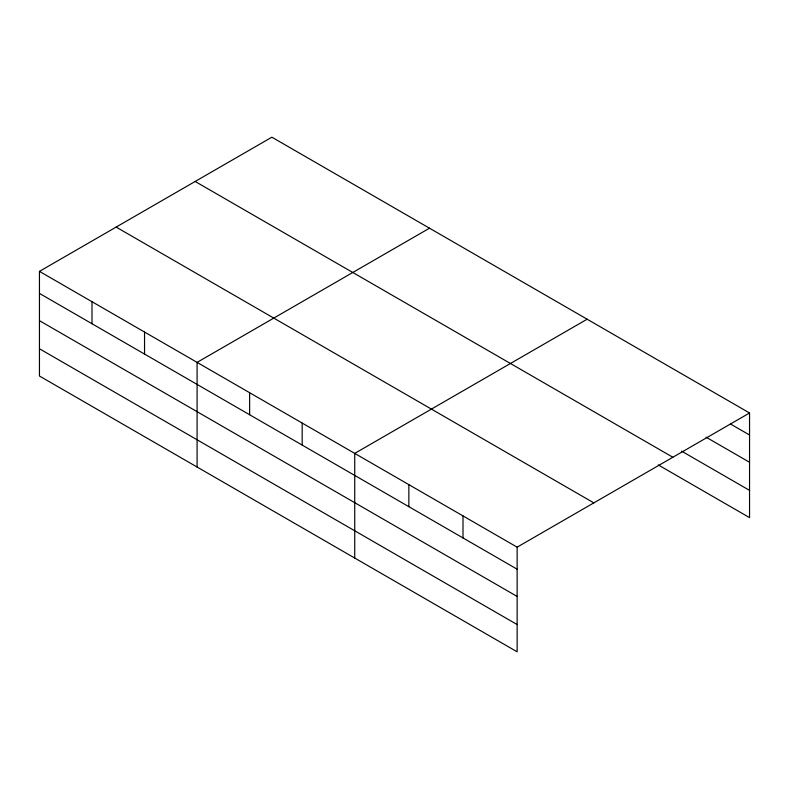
<?xml version="1.0" encoding="UTF-8"?>
<svg xmlns="http://www.w3.org/2000/svg" width="789" height="789" viewBox="0 0 789 789"><rect width="100%" height="100%" fill="white"/><g stroke="black" fill="none" stroke-linecap="round" stroke-linejoin="round"><path stroke-width="1.18" d="M517.14 596.454L517.14 547.162L39.45 271.367L39.45 376.018L517.14 651.813L517.14 596.454L39.45 320.669M658.263 464.928L749.55 517.633L749.55 412.982L271.86 137.187L39.45 271.367M429.492 228.199L197.092 362.378L197.092 467.029M587.134 319.21L354.725 453.389L354.725 558.04M517.14 547.162L749.55 412.982M730.446 423.979L749.55 435.015M706.027 437.155L749.55 462.275M681.607 451.15L749.55 490.373M195.159 181.47L672.859 457.255M116.141 227.084L593.841 502.879M39.45 293.4L517.14 569.194M39.45 348.758L517.14 624.553M463.005 515.898L463.005 537.94M408.86 484.643L408.86 506.676M302.177 423.052L302.177 445.085M249.63 392.715L249.63 414.748M144.545 332.041L144.545 354.074M91.997 301.704L91.997 323.737"/></g></svg>
